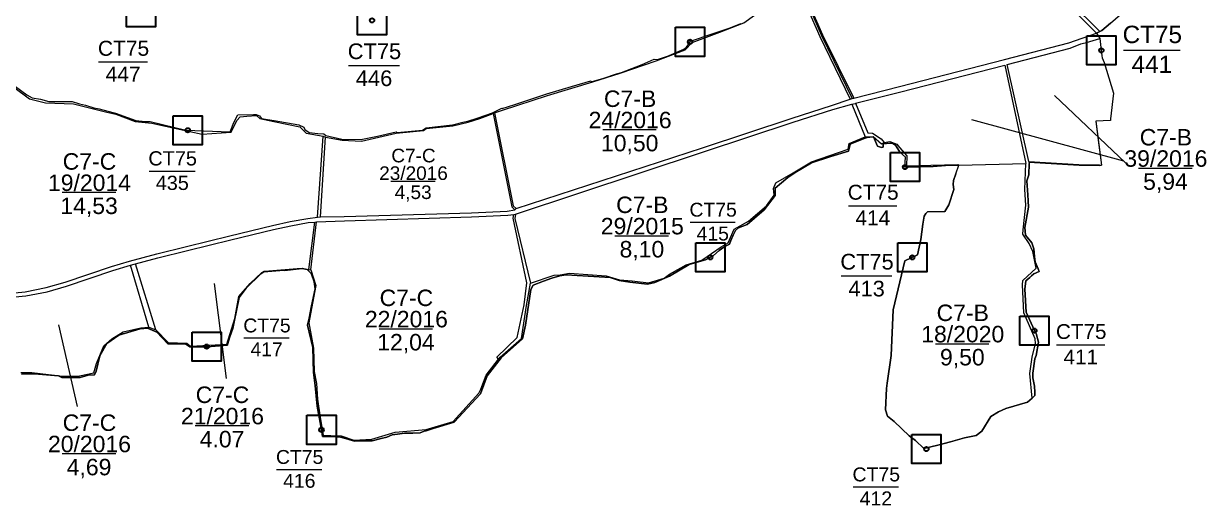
# Model space of a CAD drawing. Header units: metres. Extents: x 420698 to 426937, y 1527080 to 1530908.
# Drawn here: x 423491 to 425524, y 1528226 to 1529055 of the extents above; entities that cross this region are included whole.
import ezdxf
from ezdxf.enums import TextEntityAlignment as Align

# ---------------------------------------------------------------- set-up
doc = ezdxf.new("R2010")
doc.units = ezdxf.units.M
doc.header["$MEASUREMENT"] = 0
doc.linetypes.add('DGN Style 2', pattern=[9.82123, 5.892738, -3.928492])
doc.layers.add('RanhTwo', color=3, linetype='Continuous', lineweight=0)
doc.styles.add('Style-Arial', font='arial.ttf')

# ---------------------------------------------------------------- blocks, each defined once
blk = doc.blocks.new('*U0')
at = {"color": 0, "linetype": 'Continuous', "lineweight": -2, "ltscale": 10, "flags": 128}
blk.add_lwpolyline([(-150, 150), (150, 150), (150, -150), (-150, -150), (-150, 150)], close=True, dxfattribs=at)
at = {"color": 0, "linetype": 'Continuous', "lineweight": -2, "ltscale": 10}
blk.add_circle((-0.02828, 0.016065), 22.5, dxfattribs=at)
blk = doc.blocks.new('*U25')
at = {"layer": 'RanhTwo', "color": 3, "linetype": 'Continuous', "lineweight": 13}
blk.add_line((-66.520877, -1.660429), (63.750129, -1.660429), dxfattribs=at)
at = {"layer": 'RanhTwo', "color": 3, "linetype": 'Continuous', "lineweight": 13, "style": 'Style-Arial'}
blk.add_text('4,69', height=40, dxfattribs=at).set_placement((-1.025137, -54.422685), align=Align.CENTER)
at = {"layer": 'RanhTwo', "color": 3, "linetype": 'Continuous', "lineweight": 13, "insert": (-0.000029, 1.089388), "char_height": 40, "attachment_point": 8, "line_spacing_factor": 0.776524, "style": 'Style-Arial'}
blk.add_mtext('C7-C\\P20/2016', dxfattribs=at)
blk = doc.blocks.new('*U26')
at = {"layer": 'RanhTwo', "color": 3, "linetype": 'Continuous', "lineweight": 13}
blk.add_line((-66.520877, -1.660429), (63.750129, -1.660429), dxfattribs=at)
at = {"layer": 'RanhTwo', "color": 3, "linetype": 'Continuous', "lineweight": 13, "style": 'Style-Arial'}
blk.add_text('4.07', height=40, dxfattribs=at).set_placement((-1.025137, -54.422685), align=Align.CENTER)
at = {"layer": 'RanhTwo', "color": 3, "linetype": 'Continuous', "lineweight": 13, "insert": (-0.000029, 1.089388), "char_height": 40, "attachment_point": 8, "line_spacing_factor": 0.776524, "style": 'Style-Arial'}
blk.add_mtext('C7-C\\P21/2016', dxfattribs=at)
blk = doc.blocks.new('*U27')
at = {"layer": 'RanhTwo', "color": 3, "linetype": 'Continuous', "lineweight": 13}
blk.add_line((-66.520877, -1.660429), (63.750129, -1.660429), dxfattribs=at)
at = {"layer": 'RanhTwo', "color": 3, "linetype": 'Continuous', "lineweight": 13, "style": 'Style-Arial'}
blk.add_text('14,53', height=40, dxfattribs=at).set_placement((-1.025137, -54.422685), align=Align.CENTER)
at = {"layer": 'RanhTwo', "color": 3, "linetype": 'Continuous', "lineweight": 13, "insert": (-0.000029, 1.089388), "char_height": 40, "attachment_point": 8, "line_spacing_factor": 0.776524, "style": 'Style-Arial'}
blk.add_mtext('C7-C\\P19/2014', dxfattribs=at)
blk = doc.blocks.new('*U28')
at = {"layer": 'RanhTwo', "color": 3, "linetype": 'Continuous', "lineweight": 13}
blk.add_line((-66.520877, -1.660429), (63.750129, -1.660429), dxfattribs=at)
at = {"layer": 'RanhTwo', "color": 3, "linetype": 'Continuous', "lineweight": 13, "style": 'Style-Arial'}
blk.add_text('4,53', height=40, dxfattribs=at).set_placement((-1.025137, -54.422685), align=Align.CENTER)
at = {"layer": 'RanhTwo', "color": 3, "linetype": 'Continuous', "lineweight": 13, "insert": (-0.000029, 1.089388), "char_height": 40, "attachment_point": 8, "line_spacing_factor": 0.776524, "style": 'Style-Arial'}
blk.add_mtext('C7-C\\P23/2016', dxfattribs=at)
blk = doc.blocks.new('*U29')
at = {"layer": 'RanhTwo', "color": 3, "linetype": 'Continuous', "lineweight": 13}
blk.add_line((-66.520877, -1.660429), (63.750129, -1.660429), dxfattribs=at)
at = {"layer": 'RanhTwo', "color": 3, "linetype": 'Continuous', "lineweight": 13, "style": 'Style-Arial'}
blk.add_text('12,04', height=40, dxfattribs=at).set_placement((-1.025137, -54.422685), align=Align.CENTER)
at = {"layer": 'RanhTwo', "color": 3, "linetype": 'Continuous', "lineweight": 13, "insert": (-0.000029, 1.089388), "char_height": 40, "attachment_point": 8, "line_spacing_factor": 0.776524, "style": 'Style-Arial'}
blk.add_mtext('C7-C\\P22/2016', dxfattribs=at)
blk = doc.blocks.new('*U30')
at = {"layer": 'RanhTwo', "color": 3, "linetype": 'Continuous', "lineweight": 13}
blk.add_line((-66.520877, -1.660429), (63.750129, -1.660429), dxfattribs=at)
at = {"layer": 'RanhTwo', "color": 3, "linetype": 'Continuous', "lineweight": 13, "style": 'Style-Arial'}
blk.add_text('10,50', height=40, dxfattribs=at).set_placement((-1.025137, -54.422685), align=Align.CENTER)
at = {"layer": 'RanhTwo', "color": 3, "linetype": 'Continuous', "lineweight": 13, "insert": (-0.000029, 1.089388), "char_height": 40, "attachment_point": 8, "line_spacing_factor": 0.776524, "style": 'Style-Arial'}
blk.add_mtext('C7-B\\P24/2016', dxfattribs=at)
blk = doc.blocks.new('*U32')
at = {"layer": 'RanhTwo', "color": 3, "linetype": 'Continuous', "lineweight": 13}
blk.add_line((-66.520877, -1.660429), (63.750129, -1.660429), dxfattribs=at)
at = {"layer": 'RanhTwo', "color": 3, "linetype": 'Continuous', "lineweight": 13, "style": 'Style-Arial'}
blk.add_text('8,10', height=40, dxfattribs=at).set_placement((-1.025137, -54.422685), align=Align.CENTER)
at = {"layer": 'RanhTwo', "color": 3, "linetype": 'Continuous', "lineweight": 13, "insert": (-0.000029, 1.089388), "char_height": 40, "attachment_point": 8, "line_spacing_factor": 0.776524, "style": 'Style-Arial'}
blk.add_mtext('C7-B\\P29/2015', dxfattribs=at)
blk = doc.blocks.new('*U33')
at = {"layer": 'RanhTwo', "color": 3, "linetype": 'Continuous', "lineweight": 13}
blk.add_line((-66.520877, -1.660429), (63.750129, -1.660429), dxfattribs=at)
at = {"layer": 'RanhTwo', "color": 3, "linetype": 'Continuous', "lineweight": 13, "style": 'Style-Arial'}
blk.add_text('5,94', height=40, dxfattribs=at).set_placement((-1.025137, -54.422685), align=Align.CENTER)
at = {"layer": 'RanhTwo', "color": 3, "linetype": 'Continuous', "lineweight": 13, "insert": (-0.000029, 1.089388), "char_height": 40, "attachment_point": 8, "line_spacing_factor": 0.776524, "style": 'Style-Arial'}
blk.add_mtext('C7-B\\P39/2016', dxfattribs=at)
blk = doc.blocks.new('*U34')
at = {"layer": 'RanhTwo', "color": 3, "linetype": 'Continuous', "lineweight": 13}
blk.add_line((-66.520877, -1.660429), (63.750129, -1.660429), dxfattribs=at)
at = {"layer": 'RanhTwo', "color": 3, "linetype": 'Continuous', "lineweight": 13, "style": 'Style-Arial'}
blk.add_text('9,50', height=40, dxfattribs=at).set_placement((-1.025137, -54.422685), align=Align.CENTER)
at = {"layer": 'RanhTwo', "color": 3, "linetype": 'Continuous', "lineweight": 13, "insert": (-0.000029, 1.089388), "char_height": 40, "attachment_point": 8, "line_spacing_factor": 0.776524, "style": 'Style-Arial'}
blk.add_mtext('C7-B\\P18/2020', dxfattribs=at)
blk = doc.blocks.new('*U87')
at = {"layer": 'RanhTwo', "color": 3, "linetype": 'Continuous', "lineweight": 13}
blk.add_line((-66.520877, -1.660429), (63.750129, -1.660429), dxfattribs=at)
at = {"layer": 'RanhTwo', "color": 3, "linetype": 'Continuous', "lineweight": 13, "style": 'Style-Arial'}
for s, p in [('CT75', (-0.000029, 14.422722)), ('447', (-1.025137, -54.422685))]:
    blk.add_text(s, height=40, dxfattribs=at).set_placement(p, align=Align.CENTER)
blk = doc.blocks.new('*U88')
at = {"layer": 'RanhTwo', "color": 3, "linetype": 'Continuous', "lineweight": 13}
blk.add_line((-66.520877, -1.660429), (63.750129, -1.660429), dxfattribs=at)
at = {"layer": 'RanhTwo', "color": 3, "linetype": 'Continuous', "lineweight": 13, "style": 'Style-Arial'}
for s, p in [('CT75', (-0.000029, 14.422722)), ('435', (-1.025137, -54.422685))]:
    blk.add_text(s, height=40, dxfattribs=at).set_placement(p, align=Align.CENTER)
blk = doc.blocks.new('*U89')
at = {"layer": 'RanhTwo', "color": 3, "linetype": 'Continuous', "lineweight": 13}
blk.add_line((-66.520877, -1.660429), (63.750129, -1.660429), dxfattribs=at)
at = {"layer": 'RanhTwo', "color": 3, "linetype": 'Continuous', "lineweight": 13, "style": 'Style-Arial'}
for s, p in [('CT75', (-0.000029, 14.422722)), ('417', (-1.025137, -54.422685))]:
    blk.add_text(s, height=40, dxfattribs=at).set_placement(p, align=Align.CENTER)
blk = doc.blocks.new('*U90')
at = {"layer": 'RanhTwo', "color": 3, "linetype": 'Continuous', "lineweight": 13}
blk.add_line((-66.520877, -1.660429), (63.750129, -1.660429), dxfattribs=at)
at = {"layer": 'RanhTwo', "color": 3, "linetype": 'Continuous', "lineweight": 13, "style": 'Style-Arial'}
for s, p in [('CT75', (-0.000029, 14.422722)), ('416', (-1.025137, -54.422685))]:
    blk.add_text(s, height=40, dxfattribs=at).set_placement(p, align=Align.CENTER)
blk = doc.blocks.new('*U91')
at = {"layer": 'RanhTwo', "color": 3, "linetype": 'Continuous', "lineweight": 13}
blk.add_line((-66.520877, -1.660429), (63.750129, -1.660429), dxfattribs=at)
at = {"layer": 'RanhTwo', "color": 3, "linetype": 'Continuous', "lineweight": 13, "style": 'Style-Arial'}
for s, p in [('CT75', (-0.000029, 14.422722)), ('415', (-1.025137, -54.422685))]:
    blk.add_text(s, height=40, dxfattribs=at).set_placement(p, align=Align.CENTER)
blk = doc.blocks.new('*U94')
at = {"layer": 'RanhTwo', "color": 3, "linetype": 'Continuous', "lineweight": 13}
blk.add_line((-66.520877, -1.660429), (63.750129, -1.660429), dxfattribs=at)
at = {"layer": 'RanhTwo', "color": 3, "linetype": 'Continuous', "lineweight": 13, "style": 'Style-Arial'}
for s, p in [('CT75', (-0.000029, 14.422722)), ('414', (-1.025137, -54.422685))]:
    blk.add_text(s, height=40, dxfattribs=at).set_placement(p, align=Align.CENTER)
blk = doc.blocks.new('*U95')
at = {"layer": 'RanhTwo', "color": 3, "linetype": 'Continuous', "lineweight": 13}
blk.add_line((-66.520877, -1.660429), (63.750129, -1.660429), dxfattribs=at)
at = {"layer": 'RanhTwo', "color": 3, "linetype": 'Continuous', "lineweight": 13, "style": 'Style-Arial'}
for s, p in [('CT75', (-0.000029, 14.422722)), ('413', (-1.025137, -54.422685))]:
    blk.add_text(s, height=40, dxfattribs=at).set_placement(p, align=Align.CENTER)
blk = doc.blocks.new('*U96')
at = {"layer": 'RanhTwo', "color": 3, "linetype": 'Continuous', "lineweight": 13}
blk.add_line((-66.520877, -1.660429), (63.750129, -1.660429), dxfattribs=at)
at = {"layer": 'RanhTwo', "color": 3, "linetype": 'Continuous', "lineweight": 13, "style": 'Style-Arial'}
for s, p in [('CT75', (-0.000029, 14.422722)), ('412', (-1.025137, -54.422685))]:
    blk.add_text(s, height=40, dxfattribs=at).set_placement(p, align=Align.CENTER)
blk = doc.blocks.new('*U97')
at = {"layer": 'RanhTwo', "color": 3, "linetype": 'Continuous', "lineweight": 13}
blk.add_line((-66.520877, -1.660429), (63.750129, -1.660429), dxfattribs=at)
at = {"layer": 'RanhTwo', "color": 3, "linetype": 'Continuous', "lineweight": 13, "style": 'Style-Arial'}
for s, p in [('CT75', (-0.000029, 14.422722)), ('411', (-1.025137, -54.422685))]:
    blk.add_text(s, height=40, dxfattribs=at).set_placement(p, align=Align.CENTER)
blk = doc.blocks.new('*U98')
at = {"layer": 'RanhTwo', "color": 3, "linetype": 'Continuous', "lineweight": 13}
blk.add_line((-66.520877, -1.660429), (63.750129, -1.660429), dxfattribs=at)
at = {"layer": 'RanhTwo', "color": 3, "linetype": 'Continuous', "lineweight": 13, "style": 'Style-Arial'}
for s, p in [('CT75', (-0.000029, 14.422722)), ('441', (-1.025137, -54.422685))]:
    blk.add_text(s, height=40, dxfattribs=at).set_placement(p, align=Align.CENTER)
blk = doc.blocks.new('*U121')
at = {"layer": 'RanhTwo', "color": 3, "linetype": 'Continuous', "lineweight": 13}
blk.add_line((-66.520877, -1.660429), (63.750129, -1.660429), dxfattribs=at)
at = {"layer": 'RanhTwo', "color": 3, "linetype": 'Continuous', "lineweight": 13, "style": 'Style-Arial'}
for s, p in [('CT75', (-0.000029, 14.422722)), ('446', (-1.025137, -54.422685))]:
    blk.add_text(s, height=40, dxfattribs=at).set_placement(p, align=Align.CENTER)

msp = doc.modelspace()

# ---------------------------------------------------------------- linework, layer by layer
at = {"layer": 'RanhTwo', "color": 3, "linetype": 'Continuous', "lineweight": 0}
for p, q in [((425339.22, 1529039.03), (425345.2959, 1529041.8942)), ((425345.29586, 1529041.89424), (425345.2959, 1529041.8942)), ((424468.312595, 1528956.669804), (424468.312597, 1528956.669799)), ((424468.312597, 1528956.669799), (424468.84, 1528955.27)), ((424918.588, 1528926.381), (424921.249, 1528927.387)), ((424299.7113, 1528900.752), (424302.2976, 1528901.6648)), ((424917.66, 1528916.566), (424940.807, 1528860.6)), ((423965.054, 1528881.029), (423973.658348, 1528877.295291)), ((424184.3114, 1528876.1197), (424229.866, 1528881.155)), ((425338.131, 1528887.467), (425348.179954, 1528811.579311)), ((423997.306, 1528722.226), (424007.154, 1528861.823)), ((424002.328, 1528722.874), (424011.148, 1528859.753)), ((424007.154, 1528861.823), (424011.148, 1528859.753)), ((424961.97, 1528844.21), (424968.631102, 1528842.39)), ((424968.6311, 1528842.39), (424968.631102, 1528842.39)), ((425222.7555, 1528817.9152), (425222.943398, 1528817.074409)), ((425078.987, 1528811.113), (425102.11895, 1528811.641833)), ((425097.185, 1528796.756), (425102.112329, 1528811.621623)), ((425102.11895, 1528811.641833), (425102.119028, 1528811.641835)), ((425222.943398, 1528817.074409), (425223.13, 1528814.53)), ((425309.435, 1528811.879), (425345.18, 1528811.38)), ((425344.3964, 1528812.3894), (425345.18, 1528811.38)), ((425345.18, 1528811.38), (425348.179954, 1528811.579311)), ((423982.284, 1528632.3587), (423992.707, 1528713.728)), ((423985.644, 1528631.746), (423995.635, 1528713.976)), ((423982.284, 1528632.3587), (423985.644, 1528631.746)), ((424421.8, 1528622.68), (424425.56, 1528622.84)), ((423807.221, 1528499.282), (423842.147802, 1528501.675031)), ((423842.1478, 1528501.675), (423842.147802, 1528501.675031))]:
    msp.add_line(p, q, dxfattribs=at)
at = {"layer": 'RanhTwo', "color": 3, "linetype": 'DGN Style 2', "lineweight": 0}
for p, q in [((425339.22, 1529039.03), (425345.07, 1529029.68)), ((424915.145, 1528925.101), (424918.588, 1528926.381)), ((424917.66, 1528916.566), (424924.173, 1528918.3)), ((424969.015, 1528848.252), (424973.489, 1528850.98)), ((424336.933, 1528734.727), (424339.529, 1528737.202)), ((423997.306, 1528722.226), (424002.328, 1528722.874)), ((424335.493, 1528726.997), (424338.422, 1528727.252)), ((423992.707, 1528713.728), (423995.635, 1528713.976))]:
    msp.add_line(p, q, dxfattribs=at)
at = {"layer": 'RanhTwo', "color": 7, "linetype": 'Continuous', "lineweight": 0}
for p, q in [((425389.59283, 1528815.548837), (425266.720358, 1528931.935474)), ((425386.359344, 1528818.781799), (425124.446968, 1528889.906966)), ((423706.354, 1528533.051), (423675.0565, 1528639.5213)), ((423718.753, 1528528.474), (423683.792797, 1528641.902894)), ((423840.550884, 1528444.667462), (423819.533225, 1528607.932049)), ((423583.488738, 1528396.17303), (423551.153876, 1528536.806882))]:
    msp.add_line(p, q, dxfattribs=at)
at = {"layer": 'RanhTwo', "color": 3, "linetype": 'Continuous', "lineweight": 0, "flags": 128}
for points in [[(424996.745, 1529388.273), (425000, 1529387.322), (425014.889, 1529382.972), (425188.709, 1529189.3), (425339.22, 1529039.03)], [(425000.828, 1529388.986), (425019.821, 1529387.179), (425192.362, 1529193.575), (425344.55, 1529042.634), (425345.29586, 1529041.89424)], [(425345.29586, 1529041.89424), (425348.49, 1529043.4), (425363.7285, 1529056.0198), (425393.4578, 1529081.9878), (425467.4322, 1529156.2517), (425530.1536, 1529217.9167), (425600.9526, 1529291.1929), (425650.0268, 1529340.5548), (425675.006, 1529367.87), (425642, 1529393.34)], [(424302.2976, 1528901.6648), (424315.646, 1528906.376), (424393.531, 1528931.545), (424471.738, 1528955.166), (424518.687, 1528969.938), (424580.456, 1528991.608), (424630.699, 1529010.043), (424642.66, 1529022.891), (424690.4173, 1529040.5579), (424731.519, 1529056.523), (424749.902, 1529070.105), (424785.075, 1529113.031), (424807.5861, 1529129.8804)], [(424807.5861, 1529129.8804), (424819.406, 1529124.8038), (424841.3756, 1529081.1877), (424862.4756, 1529033.3418), (424915.145, 1528925.101)], [(424812.104, 1529133.262), (424820.586, 1529132.724), (424822.532, 1529126.378), (424844.578, 1529082.6), (424865.559, 1529035.024), (424918.588, 1528926.381)], [(424818.746, 1529138.018), (424824.7961, 1529133.8995), (424825.2114, 1529127.7273), (424846.408, 1529083.407), (424867.3715, 1529035.8708), (424921.249, 1528927.387)], [(424468.84, 1528955.27), (424490.57, 1528961.65), (424512.17, 1528968.89), (424521.02, 1528971.44), (424556.28, 1528984.98), (424577.39, 1528994.3), (424582.81, 1528993.57), (424601.87, 1529000), (424603.12, 1529000.42), (424628.44, 1529011.4), (424632.67, 1529014.95), (424637.18, 1529020.69), (424639.54, 1529025.45), (424676.9, 1529038.02), (424706.43, 1529047.76), (424726.77, 1529055.6)], [(424921.249, 1528927.387), (425000, 1528947.43), (425180.8988, 1528993.4708), (425291.5341, 1529022.4906), (425339.22, 1529039.03)], [(425312.4197, 1529020.6306), (425314.73, 1529021.28), (425322.32, 1529023.15), (425345.07, 1529029.68)], [(425345.07, 1529029.68), (425346.2738, 1529019.5298), (425348.59, 1529000), (425349.01, 1528996.47), (425349.01, 1528996.47), (425352.517, 1528988.629), (425368.47, 1528935.435), (425363.527, 1528891.736), (425363.731, 1528888.786), (425338.131, 1528887.467)], [(425222.7555, 1528817.9152), (425185.386, 1528985.097), (425293.942, 1529013.3009), (425312.4197, 1529020.6306)], [(424924.173, 1528918.3), (425000, 1528937.708), (425181.582, 1528984.184), (425217.822, 1528814.732)], [(423383.191, 1528976.686), (423405.8335, 1528974.3531), (423427.712, 1528972.099), (423473.737, 1528945.829), (423501.131, 1528926.077), (423528.53, 1528919.281), (423576.771, 1528917.131), (423632.0659, 1528903.5623), (423649.452, 1528899.296), (423682.8915, 1528887.19), (423711.653, 1528884.134), (423777.2724, 1528869.6599), (423798.335, 1528865.014), (423848.476, 1528868.314), (423857.884, 1528888.73), (423863.815, 1528894.973), (423875.1793, 1528896.4015), (423892.0326, 1528897.0003), (423897.763, 1528891.849), (423922.0855, 1528886.7895), (423966.738, 1528877.501), (423977.331, 1528866.667), (424007.154, 1528861.823)], [(423476.99, 1528947.07), (423496.47, 1528933.12), (423505.26, 1528927.52), (423519.76, 1528925.58), (423534.06, 1528921.59), (423574.66, 1528921.18), (423586.81, 1528917.53), (423597.56, 1528915.19), (423611.95, 1528910.56), (423620.87, 1528908.86), (423635.95, 1528904.89), (423649.071, 1528901.46), (423684.054, 1528888.804), (423700.313, 1528886.679), (423708.619, 1528886.719), (423770.04, 1528872.054), (423846.35, 1528869.29), (423852.9, 1528885.24), (423859.9, 1528898.67), (423887.03, 1528898.81), (423891.16, 1528898.98), (423896.99, 1528896.96), (423900.35, 1528892.31), (423922.077, 1528888.8502), (423922.455, 1528888.79), (423965.054, 1528881.029)], [(424229.866, 1528881.155), (424229.9238, 1528881.1679), (424247.75, 1528885.57), (424256.2954, 1528887.665), (424271.99, 1528892.68), (424298.69, 1528901.78), (424314.98, 1528909.63), (424315.31, 1528909.03), (424337.21, 1528916.13), (424392.29, 1528934.3), (424434.577, 1528947.151), (424468.312597, 1528956.669799)], [(424339.529, 1528737.202), (424660.227, 1528841.4083), (424814.7179, 1528892.4982), (424882.776, 1528914.6219), (424915.145, 1528925.101)], [(424011.148, 1528859.753), (424039.542, 1528854.537), (424073.147, 1528853.2256), (424132.899, 1528867.106), (424180.013, 1528871.338), (424184.576, 1528874.827), (424230.22, 1528879.42), (424256.5, 1528885.501), (424276.822, 1528892.368), (424299.7113, 1528900.752)], [(424299.7113, 1528900.752), (424331.728, 1528740.116), (424336.933, 1528734.727)], [(424302.2976, 1528901.6648), (424334.28, 1528741.565), (424339.529, 1528737.202)], [(424338.422, 1528727.252), (424662.4825, 1528834.5707), (424816.9611, 1528885.6565), (424884.9053, 1528907.7432), (424917.66, 1528916.566)], [(424924.173, 1528918.3), (424945.5651, 1528867.5767), (424953.3679, 1528867.1134), (424968.119, 1528857.022), (424973.489, 1528850.98)], [(424184.3114, 1528876.1197), (424184.3251, 1528876.1212), (424229.866, 1528881.155)], [(425338.131, 1528887.467), (425342.437754, 1528854.934847), (425348.179954, 1528811.579311)], [(423973.6583, 1528877.2953), (423975.06, 1528873.3), (423982.75, 1528868.17), (423997.86, 1528866.25), (424007.853, 1528865.913), (424011.563, 1528862.989), (424038.882, 1528856.506), (424072.583, 1528856.065), (424074.5252, 1528856.4408), (424100.214, 1528861.411), (424132.572, 1528869.418), (424134.648, 1528868.178), (424178.08, 1528871.801), (424184.3114, 1528876.1197)], [(424364.161, 1528608.789), (424404.831, 1528622.336), (424415.086, 1528623.184), (424431.509, 1528625.996), (424494.603, 1528621.44), (424517.691, 1528614.457), (424539.526, 1528612.357), (424567.609, 1528609.043), (424594.251, 1528616.979), (424603.889, 1528624.312), (424623.268, 1528634.813), (424632.055, 1528640.407), (424659.305, 1528647.931), (424692.755, 1528671.329), (424704.614, 1528678.263), (424715.058, 1528701.361), (424739.873, 1528715.199), (424770.483, 1528741.695), (424784.0845, 1528759.9911), (424782.951, 1528771.653), (424786.712, 1528781.223), (424816.646, 1528798.509), (424848.348, 1528817.267), (424911.671, 1528839.27), (424913.1221, 1528848.8521), (424940.807, 1528860.6)], [(424425.56, 1528622.84), (424501.164, 1528618.367), (424517.12, 1528613.131), (424535.162, 1528610.237), (424565.98, 1528606.81), (424578.51, 1528609.85), (424603.797, 1528620.687), (424637.262, 1528640.903), (424665.575, 1528648.729), (424679.66, 1528656.5), (424689.13, 1528665.05), (424699.08, 1528671.49), (424707.27, 1528675.89), (424709.14, 1528682.23), (424713.44, 1528691.53), (424717.16, 1528699.34), (424722.4, 1528703.6), (424737.56, 1528709.76), (424766.6, 1528734.756), (424785.625, 1528759.713), (424785.776, 1528772.186), (424807.56, 1528790.315), (424820.15, 1528799.35), (424848.1, 1528815.88), (424881.76, 1528826.4), (424912.13, 1528835.95), (424914.78, 1528847.79), (424940.84, 1528857.96), (424944.27, 1528859.3), (424948.74, 1528859.83), (424954.99, 1528860.56), (424961.97, 1528844.21)], [(424940.807, 1528860.6), (424954.2862, 1528861.3858), (424969.015, 1528848.252)], [(424968.631102, 1528842.39), (424971.74, 1528842.52), (424971.81, 1528848.49), (424983.68, 1528849.72), (424988.4, 1528849.06), (424993.02, 1528846.4), (425000, 1528835.34), (425000.72, 1528834.2), (425010.101, 1528825.559)], [(424973.489, 1528850.98), (424983.498, 1528852.237), (424995.457, 1528847.777), (425000, 1528842.3654), (425012.361, 1528827.641), (425012.07, 1528810.804), (425053.973, 1528812.039), (425100.573, 1528812.674), (425102.11895, 1528811.641833)], [(425009.381902, 1528808.478947), (425009.381898, 1528808.478947), (425010.101, 1528825.559)], [(425222.7555, 1528817.9152), (425308.8096, 1528812.7663), (425344.3964, 1528812.3894)], [(425009.3819, 1528808.4789), (425057.949, 1528809.516), (425078.987, 1528811.113)], [(425078.987, 1528811.113), (425102.0352, 1528811.6399), (425102.119, 1528811.6418)], [(425097.185, 1528796.756), (425102.1026, 1528811.5922), (425102.112329, 1528811.621623)], [(425102.112329, 1528811.621623), (425102.119017, 1528811.6418), (425217.822, 1528814.732)], [(425228.3705, 1528410.3702), (425224.6781, 1528453.2655), (425228.4191, 1528481.2629), (425233.9679, 1528504.5215), (425233.4401, 1528512.803), (425214.164, 1528557.6151), (425211.8178, 1528605.6217), (425212.3181, 1528613.469), (425235.6321, 1528634.3989), (425229.5267, 1528663.0286), (425223.082, 1528677.1134), (425212.3234, 1528693.2174), (425212.7992, 1528700.2698), (425217.5958, 1528742.6456), (425216.1234, 1528769.8405), (425217.822, 1528814.732)], [(425228.3705, 1528410.3702), (425233.18, 1528415.38), (425233.3, 1528421.11), (425232.69, 1528431.35), (425229.58, 1528445.56), (425229.58, 1528453.69), (425233.11, 1528478.53), (425235.42, 1528484.35), (425239.52, 1528507.1), (425235.27, 1528522.16), (425232.352, 1528527.01), (425218.124, 1528558.532), (425215.97, 1528598.04), (425217.64, 1528612.84), (425224.76, 1528618.16), (425227.54, 1528621.41), (425231.59, 1528624.61), (425240.57, 1528628.89), (425238.63, 1528633.45), (425233.78, 1528645.14), (425232.49, 1528654.42), (425231.59, 1528667.76), (425227.81, 1528678.27), (425217.11, 1528691.45), (425215.86, 1528704.58), (425222.31, 1528739.72), (425221.765, 1528750.6308), (425221.25, 1528760.94), (425219.5, 1528784.73), (425222.48, 1528794.96), (425223.13, 1528814.53)], [(425222.943398, 1528817.074409), (425222.943396, 1528817.074437), (425309.435, 1528811.879)], [(425097.185, 1528796.756), (425093.18, 1528785.54), (425092.12, 1528778.26), (425093.72, 1528769.7), (425084.97, 1528743.49), (425078.22, 1528731.94), (425048.18, 1528731.38), (425045.27, 1528728.69), (425042.32, 1528723.78), (425040.2, 1528710.22), (425036.51, 1528683.84), (425030.64, 1528657.21), (425009.38, 1528647.17), (424988.793, 1528562.71), (424985.339, 1528484.099), (424978.9, 1528436.46), (424977.42, 1528427.34), (424975.947, 1528390.738), (424979.46819, 1528379.411893), (424990.74, 1528370.22), (425016.409, 1528345.631), (425027.251, 1528337.916), (425041.92, 1528323.81), (425065.68, 1528329.87), (425088.06, 1528335.69), (425111.7, 1528342.13), (425131.9, 1528346.64), (425141.515, 1528353.694), (425157.361, 1528379.189), (425170.659, 1528386.968), (425183.28, 1528392.58), (425220.366, 1528403.976), (425228.3705, 1528410.3702)], [(423433.168, 1528590.285), (423463.6902, 1528591.0125), (423493.3117, 1528593.9049), (423529.6556, 1528600.9086), (423562.3309, 1528610.1867), (423642.2107, 1528637.3782), (423673.1108, 1528646.4539), (423720.4701, 1528659.1305), (423771.5005, 1528671.9517), (423846.0063, 1528690.1188), (423919.4971, 1528707.9402), (423949.8784, 1528714.5404), (423980.1937, 1528719.932), (423997.306, 1528722.226)], [(423995.635, 1528713.976), (424043.5769, 1528716.1973), (424262.5665, 1528722.6694), (424324.8521, 1528725.5999), (424335.493, 1528726.997)], [(424002.328, 1528722.874), (424043.3225, 1528723.3929), (424262.291, 1528729.8644), (424324.0021, 1528732.7679), (424336.933, 1528734.727)], [(424309.2262, 1528477.9166), (424306.0443, 1528481.2292), (424341.1307, 1528514.9312), (424353.212, 1528571.221), (424358.045, 1528609.412), (424334.056, 1528720.438), (424335.493, 1528726.997)], [(424338.422, 1528727.252), (424337.331, 1528720.088), (424364.161, 1528608.789)], [(423432.06, 1528583.451), (423464.133, 1528583.8215), (423494.345, 1528586.7715), (423531.3232, 1528593.8975), (423564.4758, 1528603.3111), (423644.3863, 1528630.513), (423675.0565, 1528639.5213), (423722.2783, 1528652.161), (423773.2306, 1528664.9626), (423847.7076, 1528683.1226), (423921.11, 1528700.9227), (423951.2735, 1528707.4755), (423981.1659, 1528712.7919), (423992.707, 1528713.728)], [(423485.886, 1528455.094), (423505.0573, 1528454.9727), (423557.836, 1528448.712), (423586.885, 1528448.972), (423611.985, 1528454.538), (423616.589, 1528470.199), (423629.003, 1528500.964), (423642.484, 1528512.855), (423662.447, 1528524.723), (423692.554, 1528531.846), (423706.354, 1528533.051), (423718.753, 1528528.474), (423739.808, 1528506.222), (423771.825, 1528505.526), (423778.298, 1528500.393), (423810.602, 1528501.658), (423840.9928, 1528503.5931), (423854.402, 1528547.985), (423861.629, 1528585.787), (423881.0018, 1528607.9827), (423900.939, 1528627.019), (423905.2034, 1528629.0484), (423913.028, 1528629.927), (423961.8435, 1528633.645), (423971.1385, 1528634.2855), (423973.443, 1528633.971), (423982.284, 1528632.3587)], [(423842.147802, 1528501.675031), (423842.23, 1528503.21), (423846.18, 1528515.98), (423851.01, 1528530.52), (423853.61, 1528541.81), (423862.14, 1528584.17), (423874.44, 1528599.95), (423899.41, 1528624.87), (423904.84, 1528628.35), (423939.3, 1528630.77), (423940.01, 1528630.68), (423970.7, 1528633.63), (423979.39, 1528632.42), (423986.4, 1528625.19), (423987.26, 1528622.52), (423991.41, 1528611.07), (423992.84, 1528598.72), (423986.55, 1528569.73), (423982.47, 1528548.64), (423980.0174, 1528536.4242), (423989.169, 1528497.766), (423989.991, 1528454.767), (423993.137, 1528432.657), (423996.8, 1528396.709), (424004.074, 1528356.151), (424005.6, 1528344.64), (424021.06, 1528344.45), (424036.92, 1528343.49), (424049.36, 1528340.24), (424051.133, 1528339.394), (424060.601, 1528336.709), (424074.613, 1528337.397), (424091.4531, 1528337.397), (424106.99, 1528341.12), (424116.79, 1528343.78), (424125.52, 1528347.42), (424134.93, 1528348.94), (424146.73, 1528350.54), (424161.57, 1528350.29), (424174.15, 1528351.17), (424180.73, 1528353.76), (424184.31, 1528354.65), (424196.12, 1528358.71), (424232.55, 1528369.323), (424277.724, 1528418.282), (424289.304, 1528448.977), (424313.611, 1528480.208), (424350.39, 1528512.958), (424355.717, 1528536.081), (424364.9, 1528597.88), (424368.95, 1528605.08), (424386.37, 1528611.91), (424400.86, 1528617.45), (424414.58, 1528621.09), (424421.8, 1528622.68)], [(423985.644, 1528631.746), (423994.475, 1528604.632), (423982.009, 1528540.122), (423990.35, 1528497.002), (423991.293, 1528456.334), (423995.112, 1528436.028), (423997.303, 1528408.879), (424000.935, 1528381.517), (424006.717, 1528346.837), (424019.968, 1528346.561), (424037.77, 1528345.668), (424059.653, 1528338.166), (424090.63, 1528340.189), (424130.878, 1528352.103), (424184.318, 1528356.436), (424230.643, 1528370.517), (424275.203, 1528419.463), (424278.256, 1528426.084), (424287.923, 1528450.162), (424309.2262, 1528477.9166)], [(424309.2262, 1528477.9166), (424311.583, 1528480.987), (424348.331, 1528513.551), (424357.458, 1528570.165), (424364.161, 1528608.789)], [(423486.95, 1528451.92), (423509.67, 1528452.37), (423550.74, 1528449.24), (423556.72, 1528446.22), (423588.28, 1528446.37), (423602.13, 1528450.02), (423612.92, 1528450.66), (423616, 1528456.89), (423622.214, 1528483.26), (423634.359, 1528504.84), (423654.561, 1528519.211), (423691.43, 1528529.88), (423703.967, 1528530.909), (423720.185, 1528524.165), (423739.506, 1528504.02), (423770.298, 1528503.515), (423777.243, 1528498.971), (423807.221, 1528499.282)]]:
    msp.add_lwpolyline(points, dxfattribs=at)
at = {"layer": 'RanhTwo', "color": 3, "linetype": 'Continuous', "lineweight": 13, "flags": 128}
for points in [[(423476.99, 1528947.07), (423496.47, 1528933.12), (423505.26, 1528927.52), (423519.76, 1528925.58), (423534.06, 1528921.59), (423574.66, 1528921.18), (423586.81, 1528917.53), (423597.56, 1528915.19), (423611.95, 1528910.56), (423620.87, 1528908.86), (423635.95, 1528904.89), (423649.071, 1528901.46), (423684.054, 1528888.804), (423700.313, 1528886.679), (423708.619, 1528886.719), (423770.04, 1528872.054), (423846.35, 1528869.29), (423852.9, 1528885.24), (423859.9, 1528898.67), (423887.03, 1528898.81), (423891.16, 1528898.98), (423896.99, 1528896.96), (423900.35, 1528892.31), (423922.077, 1528888.8502), (423922.455, 1528888.79), (423965.054, 1528881.029), (423973.6583, 1528877.2953), (423975.06, 1528873.3), (423982.75, 1528868.17), (423997.86, 1528866.25), (424007.853, 1528865.913), (424011.563, 1528862.989), (424038.882, 1528856.506), (424072.583, 1528856.065), (424074.5252, 1528856.4408), (424100.214, 1528861.411), (424132.572, 1528869.418), (424134.648, 1528868.178), (424178.08, 1528871.801), (424184.3114, 1528876.1197), (424184.3251, 1528876.1212), (424229.866, 1528881.155), (424229.9238, 1528881.1679), (424247.75, 1528885.57), (424256.2954, 1528887.665), (424271.99, 1528892.68), (424298.69, 1528901.78), (424314.98, 1528909.63), (424315.31, 1528909.03), (424337.21, 1528916.13), (424392.29, 1528934.3), (424434.577, 1528947.151), (424468.3126, 1528956.6698), (424468.84, 1528955.27), (424490.57, 1528961.65), (424512.17, 1528968.89), (424521.02, 1528971.44), (424556.28, 1528984.98), (424577.39, 1528994.3), (424582.81, 1528993.57), (424601.87, 1529000), (424603.12, 1529000.42), (424628.44, 1529011.4), (424632.67, 1529014.95), (424637.18, 1529020.69), (424639.54, 1529025.45), (424676.9, 1529038.02), (424706.43, 1529047.76), (424726.77, 1529055.6)], [(425363.7285, 1529056.0198), (425348.49, 1529043.4), (425339.22, 1529039.03), (425345.07, 1529029.68), (425346.2738, 1529019.5298), (425348.59, 1529000), (425349.01, 1528996.47), (425352.517, 1528988.629), (425368.47, 1528935.435), (425363.527, 1528891.736), (425363.731, 1528888.786), (425338.131, 1528887.467), (425342.4378, 1528854.9348), (425348.18, 1528811.5793), (425345.18, 1528811.38), (425309.435, 1528811.879), (425222.9434, 1528817.0744), (425223.13, 1528814.53), (425222.48, 1528794.96), (425219.5, 1528784.73), (425221.25, 1528760.94), (425221.765, 1528750.6308), (425222.31, 1528739.72), (425215.86, 1528704.58), (425217.11, 1528691.45), (425227.81, 1528678.27), (425231.59, 1528667.76), (425232.49, 1528654.42), (425233.78, 1528645.14), (425238.63, 1528633.45), (425240.57, 1528628.89), (425231.59, 1528624.61), (425227.54, 1528621.41), (425224.76, 1528618.16), (425217.64, 1528612.84), (425215.97, 1528598.04), (425218.124, 1528558.532), (425232.352, 1528527.01), (425235.27, 1528522.16), (425239.52, 1528507.1), (425235.42, 1528484.35), (425233.11, 1528478.53), (425229.58, 1528453.69), (425229.58, 1528445.56), (425232.69, 1528431.35), (425233.3, 1528421.11), (425233.18, 1528415.38), (425228.3705, 1528410.3702), (425220.366, 1528403.976), (425183.28, 1528392.58), (425170.659, 1528386.968), (425157.361, 1528379.189), (425141.515, 1528353.694), (425131.9, 1528346.64), (425111.7, 1528342.13), (425088.06, 1528335.69), (425065.68, 1528329.87), (425041.92, 1528323.81), (425027.251, 1528337.916), (425016.409, 1528345.631), (424990.74, 1528370.22), (424979.4682, 1528379.4119), (424975.947, 1528390.738), (424977.42, 1528427.34), (424978.9, 1528436.46), (424985.339, 1528484.099), (424988.793, 1528562.71), (425009.38, 1528647.17), (425030.64, 1528657.21), (425036.51, 1528683.84), (425040.2, 1528710.22), (425042.32, 1528723.78), (425045.27, 1528728.69), (425048.18, 1528731.38), (425078.22, 1528731.94), (425084.97, 1528743.49), (425093.72, 1528769.7), (425092.12, 1528778.26), (425093.18, 1528785.54), (425097.185, 1528796.756), (425102.119, 1528811.6418), (425078.987, 1528811.113), (425057.949, 1528809.516), (425009.3819, 1528808.4789), (425010.101, 1528825.559), (425000.72, 1528834.2), (425000, 1528835.34), (424993.02, 1528846.4), (424988.4, 1528849.06), (424983.68, 1528849.72), (424971.81, 1528848.49), (424971.74, 1528842.52), (424968.6311, 1528842.39), (424961.97, 1528844.21), (424954.99, 1528860.56), (424948.74, 1528859.83), (424944.27, 1528859.3), (424940.84, 1528857.96), (424914.78, 1528847.79), (424912.13, 1528835.95), (424881.76, 1528826.4), (424848.1, 1528815.88), (424820.15, 1528799.35), (424807.56, 1528790.315), (424785.776, 1528772.186), (424785.625, 1528759.713), (424766.6, 1528734.756), (424737.56, 1528709.76), (424722.4, 1528703.6), (424717.16, 1528699.34), (424713.44, 1528691.53), (424709.14, 1528682.23), (424707.27, 1528675.89), (424699.08, 1528671.49), (424689.13, 1528665.05), (424679.66, 1528656.5), (424665.575, 1528648.729), (424637.262, 1528640.903), (424603.797, 1528620.687), (424578.51, 1528609.85), (424565.98, 1528606.81), (424535.162, 1528610.237), (424517.12, 1528613.131), (424501.164, 1528618.367), (424425.56, 1528622.84), (424421.8, 1528622.68), (424414.58, 1528621.09), (424400.86, 1528617.45), (424386.37, 1528611.91), (424368.95, 1528605.08), (424364.9, 1528597.88), (424355.717, 1528536.081), (424350.39, 1528512.958), (424313.611, 1528480.208), (424289.304, 1528448.977), (424277.724, 1528418.282), (424232.55, 1528369.323), (424196.12, 1528358.71), (424184.31, 1528354.65), (424180.73, 1528353.76), (424174.15, 1528351.17), (424161.57, 1528350.29), (424146.73, 1528350.54), (424134.93, 1528348.94), (424125.52, 1528347.42), (424116.79, 1528343.78), (424106.99, 1528341.12), (424091.4531, 1528337.397), (424074.613, 1528337.397), (424060.601, 1528336.709), (424051.133, 1528339.394), (424049.36, 1528340.24), (424036.92, 1528343.49), (424021.06, 1528344.45), (424005.6, 1528344.64), (424004.074, 1528356.151), (423996.8, 1528396.709), (423993.137, 1528432.657), (423989.991, 1528454.767), (423989.169, 1528497.766), (423980.0174, 1528536.4242), (423982.47, 1528548.64), (423986.55, 1528569.73), (423992.84, 1528598.72), (423991.41, 1528611.07), (423987.26, 1528622.52), (423986.4, 1528625.19), (423979.39, 1528632.42), (423970.7, 1528633.63), (423940.01, 1528630.68), (423939.3, 1528630.77), (423904.84, 1528628.35), (423899.41, 1528624.87), (423874.44, 1528599.95), (423862.14, 1528584.17), (423853.61, 1528541.81), (423851.01, 1528530.52), (423846.18, 1528515.98), (423842.23, 1528503.21), (423842.1478, 1528501.675), (423807.221, 1528499.282), (423777.243, 1528498.971), (423770.298, 1528503.515), (423739.506, 1528504.02), (423720.185, 1528524.165), (423703.967, 1528530.909), (423691.43, 1528529.88), (423654.561, 1528519.211), (423634.359, 1528504.84), (423622.214, 1528483.26), (423616, 1528456.89), (423612.92, 1528450.66), (423602.13, 1528450.02), (423588.28, 1528446.37), (423556.72, 1528446.22), (423550.74, 1528449.24), (423509.67, 1528452.37), (423486.95, 1528451.92)]]:
    msp.add_lwpolyline(points, dxfattribs=at)

# ---------------------------------------------------------------- block references
at = {"layer": 'RanhTwo', "color": 3, "linetype": 'Continuous', "lineweight": 30, "ltscale": 1.666667, "xscale": 0.166667, "yscale": 0.166667, "zscale": 0.166667}
for p in [(423692.971, 1529074.971), (424091.05, 1529060.878), (424639.087713, 1529024.063323), (425347.765, 1529009.259), (423773.652, 1528871.844), (425009.582, 1528808.473), (424673.893, 1528653.081), (425021.897713, 1528652.983323), (425232.352, 1528526.862), (423806.241713, 1528499.343323), (424003.994, 1528356.134), (425046.339, 1528323.005)]:
    msp.add_blockref('*U0', p, dxfattribs=at)
at = {"layer": 'RanhTwo', "color": 3, "linetype": 'Continuous', "lineweight": 13}
for name, p, xscale, yscale, zscale in [('*U98', (425435.492577, 1529011.078188), 0.748655, 0.748655, 0.748655), ('*U87', (423662.9031, 1528990.759458), 0.645734, 0.645734, 0.645734), ('*U121', (424095.234556, 1528984.63444), 0.673949, 0.673949, 0.673949), ('*U30', (424535.750422, 1528874.13727), 0.708122, 0.708122, 0.708122), ('*U33', (425458.91071, 1528807.861546), 0.708122, 0.708122, 0.708122), ('*U28', (424162.528463, 1528785.332837), 0.585377, 0.585377, 0.585377), ('*U27', (423604.217714, 1528766.179427), 0.708122, 0.708122, 0.708122), ('*U88', (423747.530696, 1528802.393694), 0.612338, 0.612338, 0.612338), ('*U94', (424954.540258, 1528743.064506), 0.642508, 0.642508, 0.642508), ('*U32', (424556.768081, 1528691.474909), 0.708122, 0.708122, 0.708122), ('*U91', (424678.767325, 1528714.54861), 0.596897, 0.596897, 0.596897), ('*U95', (424943.953969, 1528622.435365), 0.673178, 0.673178, 0.673178), ('*U29', (424150.272683, 1528531.385552), 0.708122, 0.708122, 0.708122), ('*U34', (425108.885837, 1528505.579586), 0.708122, 0.708122, 0.708122), ('*U89', (423910.070853, 1528515.266152), 0.596897, 0.596897, 0.596897), ('*U97', (425312.943279, 1528503.392617), 0.636791, 0.636791, 0.636791), ('*U26', (423833.391043, 1528364.483882), 0.708122, 0.708122, 0.708122), ('*U25', (423604.217714, 1528316.39357), 0.708122, 0.708122, 0.708122), ('*U90', (423966.375079, 1528288.881314), 0.596897, 0.596897, 0.596897), ('*U96', (424959.873572, 1528258.724433), 0.600026, 0.600026, 0.600026)]:
    msp.add_blockref(name, p, dxfattribs=dict(at, xscale=xscale, yscale=yscale, zscale=zscale))

doc.saveas('drawing.dxf')
